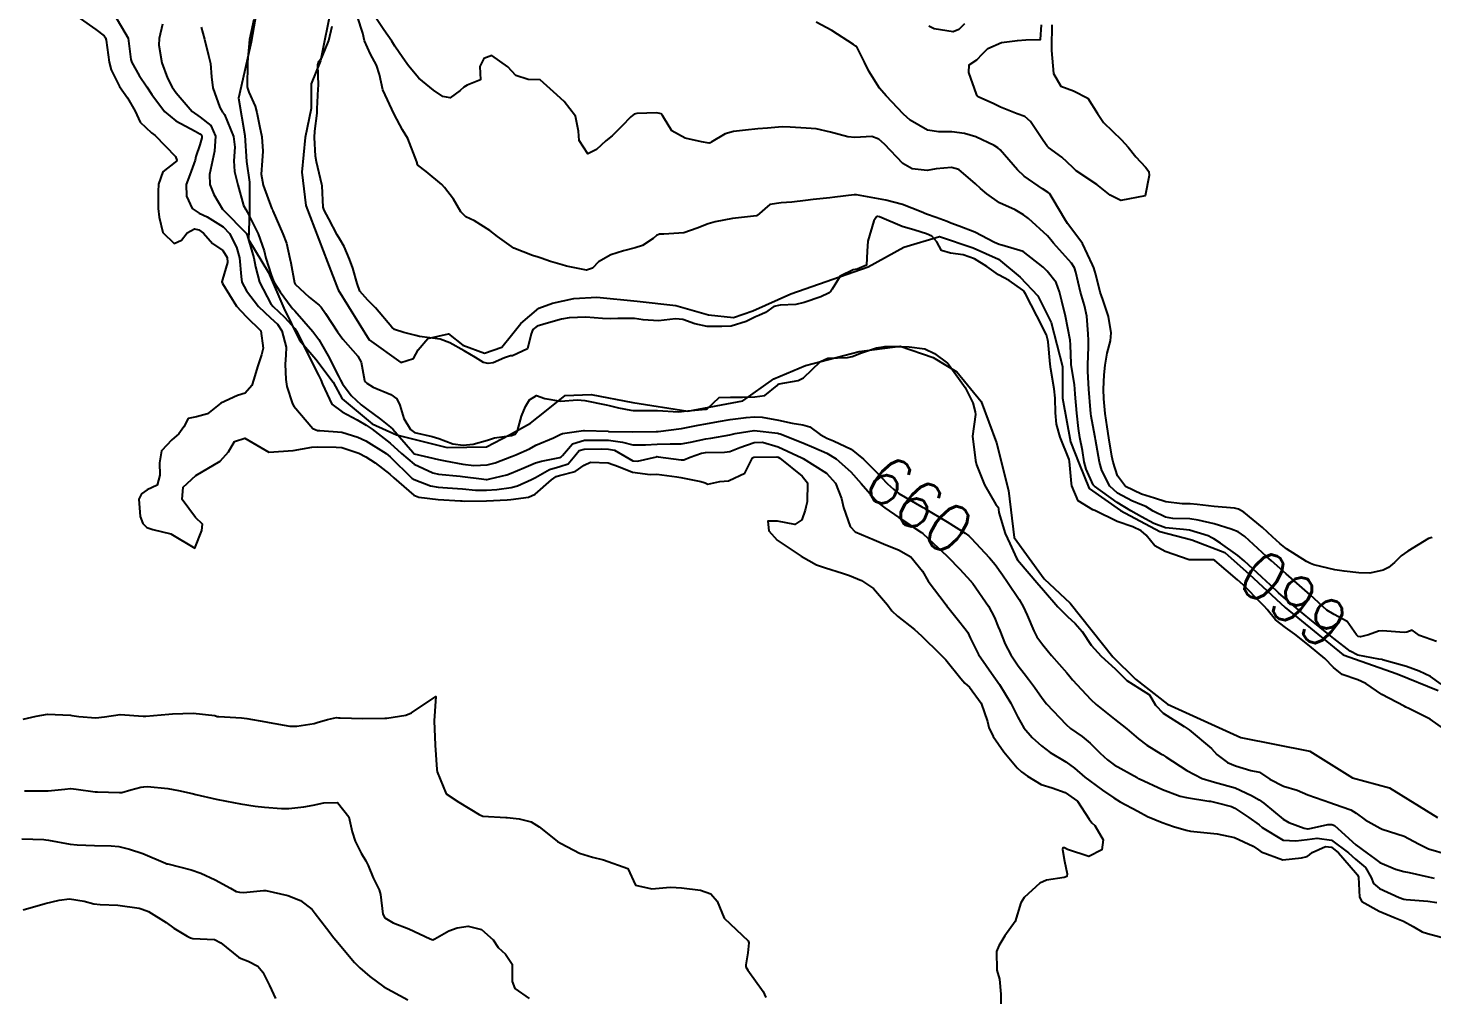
# Model space of a CAD drawing. Header units: metres. Extents: x 292545 to 299085, y 7450245 to 7463078.
# Drawn here: x 295767.8 to 295883.5, y 7462151.6 to 7462231.4 of the extents above; entities that cross this region are included whole.
import ezdxf
from ezdxf.enums import TextEntityAlignment as Align

# ---------------------------------------------------------------- set-up
doc = ezdxf.new("R2010")
doc.units = ezdxf.units.M
for name, color, linetype in [('Cotas', 45, 'Continuous'), ('Curvas de Nivel 1m', 11, 'Continuous'), ('Curvas de Nivel 5m', 15, 'Continuous'), ('Hidrografia', 140, 'Continuous')]:
    doc.layers.add(name, color=color, linetype=linetype)
doc.styles.add('Style-STANDARD', font='STANDARD.shx')

msp = doc.modelspace()

# ---------------------------------------------------------------- linework, layer by layer
at = {"layer": 'Curvas de Nivel 1m', "flags": 128}
for points, elevation in [([(295772.05, 7462232.17), (295773.35, 7462231.25), (295774.03, 7462230.74), (295774.15, 7462230.56), (295774.21, 7462230.37), (295774.45, 7462228.56), (295774.63, 7462227.92), (295775.29, 7462226.55), (295775.97, 7462225.61), (295776.6, 7462224.53), (295777.02, 7462223.6), (295777.94, 7462222.72), (295778.24, 7462222.51), (295779.91, 7462220.79), (295780.02, 7462220.49), (295780, 7462220.39), (295779.9, 7462220.3), (295778.88, 7462219.52), (295778.53, 7462218.5), (295778.48, 7462217.9), (295778.49, 7462216.5), (295778.58, 7462215.77), (295778.89, 7462214.5), (295779.82, 7462213.6), (295780.42, 7462213.89), (295780.89, 7462214.48), (295781.5, 7462214.81), (295781.84, 7462214.73), (295782.22, 7462214.46), (295782.98, 7462213.61), (295783.82, 7462213.03), (295784.18, 7462212.44), (295784.21, 7462212.03), (295783.79, 7462210.64), (295783.74, 7462210.44), (295783.79, 7462210.3), (295784.96, 7462208.43), (295785.75, 7462207.58), (295786.96, 7462206.41), (295787.15, 7462204.98), (295787, 7462204.41), (295786.68, 7462203.43), (295786.38, 7462202.41), (295786.22, 7462201.88), (295785.68, 7462201.25), (295785.04, 7462201.07), (295783.67, 7462200.44), (295782.56, 7462199.56), (295781.66, 7462199.3), (295780.97, 7462199.16), (295780.6, 7462198.48), (295780.21, 7462197.91), (295779.63, 7462197.41), (295778.76, 7462196.5), (295778.61, 7462195.5), (295778.63, 7462194.5), (295778.42, 7462193.68), (295777.58, 7462193.28), (295777.13, 7462192.97), (295776.9, 7462192.53), (295777, 7462191.08), (295777.24, 7462190.52), (295777.55, 7462190.17), (295778.05, 7462190.01), (295779.54, 7462189.67), (295781.52, 7462188.47), (295782.08, 7462189.93), (295782.14, 7462190.46), (295781.56, 7462191.01), (295780.47, 7462192.48), (295780.56, 7462193.51), (295781.6, 7462194.47), (295783.61, 7462195.64), (295784.3, 7462196.43), (295784.8, 7462197.26), (295785.63, 7462197.55), (295787.62, 7462196.4), (295789.62, 7462196.54), (295791.17, 7462196.81), (295791.63, 7462196.83), (295793.16, 7462196.81), (295793.63, 7462196.77), (295793.98, 7462196.68), (295795.04, 7462196.31), (295795.62, 7462196.02), (295796.39, 7462195.51), (295797.6, 7462194.57), (295797.92, 7462194.28), (295799.58, 7462192.85), (295799.99, 7462192.67), (295801.58, 7462192.49), (295803.41, 7462192.38), (295803.57, 7462192.37), (295803.73, 7462192.36), (295805.57, 7462192.37), (295807.27, 7462192.47), (295807.58, 7462192.49), (295809.04, 7462192.69), (295809.58, 7462192.94), (295810.92, 7462194.12), (295811.32, 7462194.39), (295811.6, 7462194.46), (295812.89, 7462194.81), (295813.61, 7462195.31), (295814.14, 7462195.56), (295815.61, 7462195.51), (295816.46, 7462195.2), (295817.6, 7462194.73), (295819.07, 7462194.56), (295819.6, 7462194.57), (295821.26, 7462194.35), (295821.6, 7462194.29), (295823.25, 7462193.98), (295823.52, 7462193.9), (295823.59, 7462193.85), (295823.82, 7462193.74), (295824.8, 7462193.96), (295825.51, 7462194.04), (295825.59, 7462194.05), (295826.86, 7462194.67), (295827.49, 7462195.92), (295827.62, 7462195.98), (295829.52, 7462196), (295829.62, 7462195.98), (295829.76, 7462195.9), (295831.6, 7462194.42), (295832.03, 7462193.87), (295832, 7462192.29), (295831.91, 7462191.87), (295831.85, 7462191.6), (295831.56, 7462190.81), (295831, 7462190.44), (295829.56, 7462190.69), (295828.77, 7462190.7), (295828.86, 7462189.91), (295829.54, 7462189.13), (295831.43, 7462187.88), (295831.52, 7462187.82), (295832.77, 7462187.11), (295833.51, 7462186.86), (295834.92, 7462186.42), (295835.51, 7462186.21), (295836.48, 7462185.82), (295837.49, 7462185.15), (295838.62, 7462183.79), (295838.98, 7462183.3), (295839.46, 7462182.87), (295840.87, 7462181.77), (295841.45, 7462181.24), (295842.97, 7462179.74), (295843.43, 7462179.26), (295844.67, 7462177.72), (295845.02, 7462177.34), (295845.4, 7462177), (295846.36, 7462175.7), (295846.89, 7462174.17), (295847, 7462173.69), (295847.35, 7462172.95), (295848.23, 7462171.68), (295849.32, 7462170.36), (295849.68, 7462170.03), (295850.18, 7462169.66), (295851.3, 7462168.97), (295852.22, 7462168.71), (295853.29, 7462168.31), (295854.3, 7462167.61), (295855.27, 7462166.12), (295855.49, 7462165.82), (295855.73, 7462165.59), (295856.42, 7462164.41), (295856.31, 7462163.58), (295855.23, 7462163.05), (295853.48, 7462163.62), (295853.24, 7462163.77), (295853.09, 7462163.76), (295853.07, 7462163.62), (295853.22, 7462162.65), (295853.44, 7462161.62), (295853.43, 7462161.4), (295853.21, 7462161.32), (295851.74, 7462161.1), (295851.2, 7462160.84), (295849.91, 7462159.66), (295849.64, 7462159.21), (295849.16, 7462157.67), (295848.32, 7462156.51), (295847.81, 7462155.68), (295847.62, 7462155.21), (295847.66, 7462153.68), (295847.88, 7462152.92), (295847.99, 7462151.68), (295847.97, 7462150.79)], 663), ([(295774.84, 7462232.55), (295776.02, 7462230.54), (295776.24, 7462228.77), (295776.32, 7462228.54), (295776.93, 7462227.46), (295777.56, 7462226.52), (295777.97, 7462225.9), (295779.01, 7462224.5), (295779.95, 7462223.73), (295781.55, 7462222.86), (295781.93, 7462222.66), (295782.04, 7462222.58), (295782.09, 7462222.47), (295782.08, 7462222.32), (295781.92, 7462221.74), (295781.6, 7462220.78), (295781.53, 7462220.47), (295781.09, 7462219.28), (295780.8, 7462218.48), (295780.83, 7462217.52), (295781.3, 7462216.48), (295781.86, 7462216.11), (295782.52, 7462215.79), (295783.84, 7462214.99), (295784.37, 7462214.43), (295784.94, 7462213.31), (295785.21, 7462212.43), (295785.33, 7462210.89), (295785.4, 7462210.42), (295785.78, 7462209.69), (295786.77, 7462208.41), (295787.75, 7462207.47), (295788.32, 7462206.96), (295788.7, 7462206.39), (295789.04, 7462205.06), (295789.03, 7462204.38), (295788.97, 7462203.64), (295789.03, 7462202.38), (295789.11, 7462201.8), (295789.58, 7462200.37), (295789.67, 7462200.2), (295791.24, 7462198.35), (295791.64, 7462198.19), (295791.82, 7462198.17), (295793.64, 7462198.03), (295794.97, 7462197.64), (295795.63, 7462197.32), (295797.29, 7462196.28), (295797.62, 7462196.01), (295799.42, 7462194.26), (295799.59, 7462194.14), (295800.96, 7462193.61), (295801.59, 7462193.5), (295802.36, 7462193.45), (295803.58, 7462193.36), (295804.66, 7462193.27), (295805.58, 7462193.25), (295806.43, 7462193.32), (295807.59, 7462193.48), (295808.13, 7462193.61), (295809.29, 7462194.14), (295809.49, 7462194.24), (295809.6, 7462194.3), (295810.76, 7462194.97), (295811.61, 7462195.2), (295812.29, 7462195.43), (295812.84, 7462196.1), (295813.2, 7462196.52), (295813.63, 7462196.65), (295815.05, 7462196.66), (295815.63, 7462196.65), (295816.12, 7462196.55), (295816.98, 7462196.05), (295817.62, 7462195.69), (295818.01, 7462195.64), (295819.58, 7462196.02), (295819.61, 7462196.03), (295819.73, 7462196.02), (295821.62, 7462195.75), (295821.84, 7462195.76), (295822.37, 7462195.98), (295823.29, 7462196.31), (295823.63, 7462196.36), (295825.19, 7462196.39), (295825.63, 7462196.46), (295826.47, 7462196.77), (295827.64, 7462197.19), (295828.33, 7462197.22), (295829.63, 7462196.84), (295831.57, 7462195.93), (295831.62, 7462195.91), (295831.64, 7462195.9), (295831.68, 7462195.88), (295833.6, 7462194.65), (295834.35, 7462193.84), (295834.85, 7462192.57), (295835, 7462191.84), (295835.55, 7462190.25), (295835.96, 7462189.83), (295837.54, 7462189.16), (295838.5, 7462188.76), (295839.53, 7462188.34), (295840.56, 7462187.77), (295841.51, 7462186.58), (295842, 7462185.76), (295843.47, 7462183.79), (295843.51, 7462183.74), (295844.38, 7462182.65), (295845.12, 7462181.71), (295845.25, 7462181.51), (295845.45, 7462181.08), (295846.13, 7462179.7), (295847.41, 7462177.88), (295847.55, 7462177.69), (295847.86, 7462177.23), (295848.79, 7462175.68), (295849.37, 7462174.53), (295849.87, 7462173.66), (295850.56, 7462172.87), (295851.34, 7462172.16), (295852.06, 7462171.63), (295853.33, 7462170.85), (295854.04, 7462170.33), (295854.91, 7462169.6), (295855.31, 7462169.29), (295856.36, 7462168.52), (295857.29, 7462167.88), (295857.82, 7462167.56), (295859.28, 7462166.77), (295860.08, 7462166.35), (295861.27, 7462165.84), (295862.22, 7462165.51), (295863.26, 7462165.22), (295863.61, 7462165.14), (295865.26, 7462164.96), (295865.83, 7462164.9), (295867.25, 7462164.61), (295868.79, 7462163.89), (295869.24, 7462163.58), (295869.45, 7462163.43), (295871.23, 7462162.77), (295872.77, 7462162.93), (295873.23, 7462163.05), (295873.43, 7462163.18), (295873.66, 7462163.38), (295874.74, 7462163.87), (295875.24, 7462163.81), (295875.82, 7462163.35), (295877.22, 7462161.72), (295877.4, 7462161.53), (295877.48, 7462161.34), (295877.56, 7462159.7), (295877.75, 7462159.33), (295879.18, 7462158.54), (295880.49, 7462157.98), (295881.17, 7462157.7), (295881.98, 7462157.28), (295882.71, 7462156.82), (295883.16, 7462156.69), (295884.28, 7462156.38)], 662), ([(295778.84, 7462231.7), (295778.58, 7462230.5), (295778.56, 7462229.96), (295778.8, 7462228.5), (295779.25, 7462227.24), (295779.66, 7462226.49), (295779.98, 7462226.02), (295781.3, 7462224.48), (295781.95, 7462224.02), (295782.83, 7462223.34), (295783.21, 7462222.45), (295783.15, 7462221.22), (295782.98, 7462220.45), (295782.72, 7462219.29), (295782.75, 7462218.46), (295783.08, 7462217.65), (295783.8, 7462216.44), (295783.86, 7462216.37), (295785.77, 7462214.42), (295785.83, 7462214.3), (295786.37, 7462212.41), (295786.52, 7462211.69), (295786.85, 7462210.41), (295787.77, 7462208.62), (295787.97, 7462208.4), (295788.92, 7462207.54), (295789.75, 7462206.59), (295789.9, 7462206.37), (295790.13, 7462205.97), (295790.89, 7462204.36), (295791.7, 7462202.75), (295791.9, 7462202.35), (295792.05, 7462201.99), (295792.82, 7462200.34), (295793.66, 7462199.71), (295794.89, 7462199.07), (295795.65, 7462198.63), (295796.14, 7462198.3), (295797.63, 7462197.13), (295798.55, 7462196.27), (295799.61, 7462195.4), (295801.15, 7462194.69), (295801.6, 7462194.59), (295803.4, 7462194.41), (295803.6, 7462194.39), (295805.15, 7462194.19), (295805.55, 7462194.14), (295805.59, 7462194.14), (295805.63, 7462194.14), (295805.83, 7462194.18), (295807.25, 7462194.51), (295807.6, 7462194.65), (295808.65, 7462195.11), (295809.61, 7462195.5), (295810.09, 7462195.66), (295811.62, 7462195.96), (295811.73, 7462196), (295811.83, 7462196.11), (295812.65, 7462197.08), (295813.64, 7462197.38), (295814.33, 7462197.39), (295815.64, 7462197.37), (295816.79, 7462197.21), (295817.63, 7462197.01), (295818.68, 7462196.99), (295819.63, 7462197.06), (295820.7, 7462197.07), (295821.63, 7462197.09), (295822.39, 7462197.23), (295823.64, 7462197.49), (295824.06, 7462197.55), (295825.64, 7462197.83), (295826.06, 7462197.94), (295827.65, 7462198.18), (295829.59, 7462197.96), (295829.64, 7462197.94), (295829.77, 7462197.9), (295831.64, 7462197.15), (295832.55, 7462196.78), (295833.63, 7462196.31), (295834.4, 7462195.84), (295835.61, 7462194.76), (295836.47, 7462193.82), (295837.58, 7462192.52), (295837.94, 7462192.17), (295838.41, 7462191.8), (295839.56, 7462191.01), (295841.45, 7462189.76), (295841.54, 7462189.69), (295842.43, 7462188.85), (295843.52, 7462187.83), (295843.57, 7462187.79), (295843.63, 7462187.74), (295844.56, 7462186.77), (295845.5, 7462185.75), (295845.54, 7462185.71), (295845.66, 7462185.55), (295846.95, 7462183.7), (295847.46, 7462182.76), (295847.77, 7462182), (295847.89, 7462181.68), (295848.34, 7462180.57), (295848.8, 7462179.68), (295849.42, 7462178.76), (295849.89, 7462178.14), (295850.27, 7462177.66), (295850.76, 7462177.01), (295851.39, 7462176.1), (295851.75, 7462175.64), (295853.36, 7462173.93), (295853.73, 7462173.61), (295854.68, 7462172.94), (295855.34, 7462172.38), (295856.16, 7462171.58), (295856.77, 7462171.02), (295857.32, 7462170.61), (295859.21, 7462169.55), (295859.31, 7462169.49), (295859.42, 7462169.44), (295861.3, 7462168.56), (295862.77, 7462168.03), (295863.29, 7462167.9), (295865.14, 7462167.62), (295865.28, 7462167.6), (295865.82, 7462167.47), (295866.99, 7462167.17), (295867.28, 7462167.04), (295868.44, 7462166.27), (295869.27, 7462165.65), (295869.53, 7462165.43), (295871.25, 7462164.38), (295872.31, 7462164.33), (295873.25, 7462164.44), (295874.06, 7462164.56), (295875.25, 7462164.39), (295876.64, 7462163.35), (295877.23, 7462162.81), (295878.04, 7462162.14), (295878.52, 7462161.32), (295878.72, 7462160.83), (295879.2, 7462160.41), (295880.83, 7462159.66), (295881.2, 7462159.52), (295881.4, 7462159.49), (295883.19, 7462159.37), (295883.94, 7462159.25)], 661), ([(295786.37, 7462232.09), (295786.02, 7462230.42), (295785.85, 7462228.57), (295785.85, 7462228.42), (295785.84, 7462226.56), (295785.86, 7462226.42), (295785.98, 7462226.09), (295786.48, 7462224.94), (295786.62, 7462224.41), (295786.86, 7462223.32), (295787.03, 7462222.4), (295787.11, 7462221.21), (295787.07, 7462220.41), (295786.98, 7462219.32), (295787.14, 7462218.41), (295787.86, 7462216.47), (295787.89, 7462216.43), (295787.91, 7462216.4), (295787.95, 7462216.31), (295788.76, 7462214.39), (295789.08, 7462213.63), (295789.36, 7462212.38), (295789.43, 7462212), (295789.73, 7462210.37), (295789.79, 7462210.25), (295790.94, 7462209.19), (295791.76, 7462208.51), (295791.93, 7462208.35), (295792.29, 7462207.82), (295793.28, 7462206.33), (295793.73, 7462205.7), (295794.95, 7462204.31), (295795.22, 7462203.82), (295795.52, 7462202.3), (295795.58, 7462202.19), (295795.69, 7462202.09), (295796.23, 7462201.75), (295797.68, 7462201.16), (295798.18, 7462200.78), (295798.42, 7462200.27), (295798.76, 7462199.16), (295799.31, 7462198.26), (295799.64, 7462198.01), (295801.08, 7462197.68), (295801.64, 7462197.51), (295802.78, 7462197.07), (295803.63, 7462196.97), (295804.48, 7462197.04), (295805.64, 7462197.39), (295806.23, 7462197.58), (295807.64, 7462197.78), (295807.92, 7462197.88), (295808.12, 7462198.16), (295808.45, 7462199.36), (295808.79, 7462200.15), (295809.12, 7462200.71), (295809.68, 7462201.06), (295810.37, 7462200.82), (295811.67, 7462200.59), (295813.06, 7462200.7), (295813.67, 7462200.66), (295815.44, 7462200.3), (295815.67, 7462200.25), (295816.46, 7462200.06), (295817.47, 7462199.85), (295817.66, 7462199.83), (295817.86, 7462199.84), (295819.66, 7462199.84), (295821.39, 7462199.73), (295821.66, 7462199.74), (295821.88, 7462199.77), (295823.66, 7462199.94), (295823.69, 7462199.94), (295823.76, 7462199.97), (295824.75, 7462200.89), (295825.68, 7462200.94), (295826.69, 7462200.92), (295827.68, 7462200.95), (295828.52, 7462201.07), (295829.54, 7462201.9), (295829.61, 7462201.99), (295829.69, 7462202.03), (295831.28, 7462202.3), (295831.7, 7462202.52), (295833.12, 7462203.86), (295833.72, 7462204.15), (295835.34, 7462204.21), (295835.72, 7462204.27), (295836.48, 7462204.58), (295837.72, 7462204.99), (295838.41, 7462205.11), (295839.73, 7462205.12), (295840.42, 7462205.08), (295841.72, 7462204.91), (295842.51, 7462204.54), (295843.57, 7462203.73), (295843.65, 7462203.66), (295843.71, 7462203.58), (295845.04, 7462201.72), (295845.67, 7462200.47), (295845.87, 7462199.71), (295845.88, 7462199.49), (295845.64, 7462197.71), (295845.88, 7462195.71), (295845.96, 7462195.36), (295846.64, 7462193.7), (295847.58, 7462192.09), (295847.75, 7462191.86), (295847.8, 7462191.69), (295847.82, 7462191.43), (295848.33, 7462189.68), (295848.72, 7462188.86), (295849.27, 7462187.66), (295849.36, 7462187.5), (295849.52, 7462187.32), (295850.96, 7462185.65), (295851.49, 7462185), (295852.68, 7462183.63), (295853.47, 7462182.84), (295854.12, 7462182.27), (295854.69, 7462181.6), (295855.44, 7462180.47), (295856.24, 7462179.58), (295857.41, 7462178.51), (295858.38, 7462177.56), (295859.4, 7462176.89), (295860.23, 7462176.38), (295860.74, 7462175.53), (295861.37, 7462174.86), (295863.09, 7462173.76), (295863.35, 7462173.61), (295863.5, 7462173.5), (295865.34, 7462171.96), (295865.57, 7462171.71), (295865.78, 7462171.47), (295866.67, 7462170.81), (295867.32, 7462170.51), (295868.6, 7462170.15), (295869.31, 7462169.99), (295870.17, 7462169.42), (295871.3, 7462168.85), (295872.41, 7462168.51), (295873.29, 7462168.13), (295875.18, 7462167.47), (295875.28, 7462167.43), (295875.33, 7462167.41), (295875.5, 7462167.36), (295876.83, 7462166.89), (295877.28, 7462166.62), (295878.01, 7462166.07), (295879.26, 7462165.38), (295879.43, 7462165.31), (295881.25, 7462164.71), (295882.42, 7462164.1), (295883.24, 7462163.68), (295884.76, 7462163.24)], 659), ([(295883.91, 7462180.79), (295883.45, 7462180.93), (295882.51, 7462181.27), (295881.89, 7462181.72), (295881.46, 7462181.56), (295881.23, 7462181.52), (295879.46, 7462181.66), (295879.13, 7462181.64), (295878.31, 7462181.32), (295877.63, 7462181.15), (295877.45, 7462181.19), (295877.3, 7462181.33), (295876.54, 7462182.42), (295875.47, 7462182.99), (295874.85, 7462183.37), (295873.49, 7462184.63), (295872.62, 7462185.39), (295871.51, 7462186.35), (295870.29, 7462187.42), (295869.89, 7462187.78), (295869.53, 7462188.11), (295868.09, 7462189.44), (295867.55, 7462189.82), (295866.96, 7462190.05), (295865.56, 7462190.47), (295864.26, 7462190.79), (295863.56, 7462190.89), (295862.16, 7462190.92), (295861.57, 7462191.02), (295860.55, 7462191.54), (295859.93, 7462191.9), (295859.58, 7462192.04), (295858.77, 7462192.37), (295857.59, 7462193.02), (295856.97, 7462193.58), (295856.31, 7462194.87), (295856.12, 7462195.58), (295855.78, 7462197.45), (295855.75, 7462197.59), (295855.65, 7462198.18), (295855.44, 7462199.37), (295855.41, 7462199.59), (295855.38, 7462199.88), (295855.23, 7462201.6), (295855.16, 7462203.05), (295855.15, 7462203.6), (295855.21, 7462205.08), (295855.21, 7462205.6), (295855.18, 7462206.16), (295855.08, 7462207.6), (295854.87, 7462208.5), (295854.54, 7462209.6), (295854.16, 7462211.25), (295854.05, 7462211.61), (295853.81, 7462211.99), (295852.32, 7462213.63), (295852.1, 7462213.9), (295851.84, 7462214.24), (295850.27, 7462215.66), (295849.86, 7462215.97), (295849.15, 7462216.38), (295847.87, 7462216.97), (295846.83, 7462217.7), (295846.31, 7462218.13), (295845.89, 7462218.52), (295844.51, 7462219.72), (295843.9, 7462219.88), (295842.64, 7462219.75), (295841.9, 7462219.62), (295840.66, 7462219.77), (295839.91, 7462220.21), (295838.39, 7462221.8), (295837.93, 7462222.2), (295837.33, 7462222.42), (295835.93, 7462222.35), (295835.37, 7462222.39), (295833.94, 7462222.78), (295832.74, 7462223.06), (295831.94, 7462223.13), (295830.62, 7462223.21), (295829.94, 7462223.24), (295828.73, 7462223.13), (295827.94, 7462223.05), (295826.92, 7462222.95), (295825.94, 7462222.84), (295825.24, 7462222.65), (295824.1, 7462221.97), (295824, 7462221.9), (295823.93, 7462221.87), (295823.29, 7462221.98), (295821.94, 7462222.29), (295820.84, 7462222.91), (295820.15, 7462224.02), (295820.09, 7462224.16), (295819.96, 7462224.31), (295819.6, 7462224.38), (295817.96, 7462224.34), (295817.73, 7462224.27), (295817.46, 7462224.04), (295816.73, 7462223.27), (295815.94, 7462222.48), (295815.42, 7462222.07), (295814.63, 7462221.37), (295813.92, 7462221), (295813.22, 7462222.1), (295813.16, 7462222.88), (295812.91, 7462224.1), (295811.97, 7462225.32), (295811.08, 7462226.12), (295809.99, 7462227.11), (295809.01, 7462227.12), (295807.99, 7462227.47), (295807.32, 7462228.17), (295806.01, 7462229.11), (295805.34, 7462228.86), (295805.03, 7462228.19), (295805.08, 7462227.1), (295803.98, 7462226.65), (295803.7, 7462226.49), (295803.4, 7462226.22), (295802.57, 7462225.62), (295801.97, 7462225.74), (295801.19, 7462226.24), (295799.99, 7462227.23), (295799.14, 7462228.26), (295798.67, 7462228.93), (295798.02, 7462229.87), (295797.75, 7462230.28), (295797.09, 7462231.23), (295796.38, 7462232.3)], 661), ([(295883.54, 7462189.36), (295883.24, 7462189.26), (295881.53, 7462188.24), (295881, 7462187.83), (295880.45, 7462187.3), (295879.95, 7462186.87), (295879.51, 7462186.65), (295878.41, 7462186.42), (295877.51, 7462186.43), (295876.29, 7462186.57), (295875.51, 7462186.69), (295873.8, 7462187.09), (295873.52, 7462187.2), (295873.19, 7462187.38), (295871.53, 7462188.42), (295870.98, 7462188.85), (295870.37, 7462189.42), (295869.55, 7462190.17), (295868.02, 7462191.45), (295867.58, 7462191.7), (295867.25, 7462191.78), (295865.58, 7462191.92), (295864.18, 7462192.09), (295863.58, 7462192.14), (295862.94, 7462192.14), (295861.58, 7462192.31), (295860.65, 7462192.6), (295859.59, 7462192.92), (295858.27, 7462193.56), (295857.6, 7462194.45), (295857.24, 7462195.57), (295857.13, 7462196.07), (295856.89, 7462197.58), (295856.74, 7462198.49), (295856.59, 7462199.58), (295856.47, 7462200.79), (295856.45, 7462201.58), (295856.5, 7462202.78), (295856.57, 7462203.58), (295856.74, 7462204.56), (295857.01, 7462205.58), (295857.08, 7462206.24), (295856.87, 7462207.58), (295856.38, 7462208.98), (295856.16, 7462209.59), (295855.8, 7462211.04), (295855.64, 7462211.59), (295855.55, 7462211.85), (295854.72, 7462213.6), (295853.84, 7462214.79), (295853.49, 7462215.26), (295853.26, 7462215.62), (295852.29, 7462217.22), (295852.06, 7462217.64), (295851.99, 7462217.74), (295851.88, 7462217.82), (295851.41, 7462218.12), (295849.9, 7462219.16), (295849.34, 7462219.67), (295847.92, 7462221.33), (295847.74, 7462221.5), (295847.42, 7462221.69), (295845.93, 7462222.39), (295844.98, 7462222.68), (295843.94, 7462222.82), (295842.87, 7462222.81), (295841.94, 7462222.96), (295840.5, 7462223.77), (295839.96, 7462224.26), (295838.52, 7462225.79), (295837.98, 7462226.41), (295837.1, 7462227.81), (295836.75, 7462228.56), (295836.11, 7462229.83), (295836.06, 7462229.87), (295836.02, 7462229.89), (295835.82, 7462230.03), (295834.04, 7462231.16), (295832.76, 7462231.86)], 662), ([(295844.98, 7462231.72), (295844.51, 7462231.26), (295844.04, 7462231.06), (295842.49, 7462231.3), (295842.04, 7462231.52)], 663), ([(295884.99, 7462173.24), (295883.37, 7462174.38), (295881.58, 7462175.29), (295881.44, 7462175.34), (295881.38, 7462175.37), (295881.25, 7462175.43), (295879.39, 7462176.41), (295878.08, 7462177.32), (295877.41, 7462177.61), (295876.12, 7462178.06), (295875.42, 7462178.62), (295874.7, 7462179.37), (295873.44, 7462180.42), (295872.22, 7462181.39), (295871.46, 7462181.92), (295870.62, 7462182.57), (295869.94, 7462183.42), (295869.72, 7462183.67), (295869.48, 7462183.91), (295867.95, 7462185.45), (295867.5, 7462185.87), (295865.62, 7462187.47), (295865.52, 7462187.51), (295863.52, 7462187.5), (295861.53, 7462188.21), (295860.67, 7462188.66), (295859.97, 7462189.54), (295859.55, 7462189.9), (295858.87, 7462190.24), (295857.56, 7462190.67), (295855.72, 7462191.59), (295855.57, 7462191.65), (295854.36, 7462192.39), (295853.83, 7462193.62), (295853.8, 7462193.82), (295853.65, 7462195.62), (295853.62, 7462195.78), (295852.87, 7462197.63), (295852.58, 7462198.7), (295852.49, 7462199.63), (295852.47, 7462200.84), (295852.39, 7462201.63), (295852.1, 7462203.25), (295852.04, 7462203.64), (295851.87, 7462205.5), (295851.86, 7462205.64), (295851.74, 7462206.07), (295850.96, 7462207.65), (295850, 7462209.44), (295849.87, 7462209.66), (295849.78, 7462209.76), (295848.66, 7462210.54), (295847.8, 7462211.03), (295846.83, 7462211.7), (295845.81, 7462212.33), (295844.87, 7462212.66), (295843.82, 7462212.8), (295843.1, 7462213.02), (295842.71, 7462213.75), (295842.28, 7462214.2), (295841.84, 7462214.41), (295840.9, 7462214.71), (295839.85, 7462215.01), (295837.98, 7462215.8), (295837.85, 7462215.84), (295837.81, 7462215.84), (295837.72, 7462215.8), (295837.51, 7462215.47), (295837.01, 7462213.81), (295836.97, 7462212.96), (295836.9, 7462211.81), (295836.13, 7462211.5), (295835.81, 7462211.42), (295834.73, 7462210.91), (295834.08, 7462209.85), (295833.96, 7462209.67), (295833.78, 7462209.52), (295833.13, 7462209.21), (295831.77, 7462208.73), (295831.08, 7462208.57), (295829.77, 7462208.51), (295829.27, 7462208.4), (295828.58, 7462207.91), (295828.01, 7462207.67), (295827.76, 7462207.56), (295826.99, 7462207.17), (295825.75, 7462206.79), (295824.96, 7462206.75), (295823.75, 7462206.77), (295822.74, 7462206.99), (295821.76, 7462207.33), (295821.14, 7462207.38), (295819.76, 7462207.23), (295818.48, 7462207.31), (295817.76, 7462207.41), (295816.39, 7462207.42), (295815.76, 7462207.39), (295815.12, 7462207.43), (295813.76, 7462207.52), (295812.39, 7462207.47), (295811.76, 7462207.36), (295810.69, 7462207.07), (295809.75, 7462206.78), (295809.38, 7462206.51), (295809.26, 7462206.14), (295808.95, 7462204.92), (295807.72, 7462204.35), (295807.55, 7462204.33), (295807.04, 7462204.17), (295806.11, 7462203.77), (295805.71, 7462203.7), (295805.32, 7462203.8), (295804.67, 7462204.2), (295803.72, 7462204.75), (295802.54, 7462205.41), (295801.74, 7462205.72), (295800.04, 7462205.94), (295799.74, 7462206.01), (295798.74, 7462206.27), (295797.98, 7462206.51), (295797.75, 7462206.69), (295796.41, 7462208.29), (295795.77, 7462208.93), (295795.13, 7462209.66), (295794.91, 7462210.31), (295794.54, 7462211.57), (295794.26, 7462212.32), (295793.82, 7462213.35), (295793.48, 7462213.97), (295793.26, 7462214.33), (295792.56, 7462215.63), (295792.17, 7462216.35), (295792.11, 7462216.59), (295792.02, 7462218.35), (295792, 7462218.47), (295791.89, 7462218.93), (295791.55, 7462220.35), (295791.47, 7462220.8), (295791.38, 7462222.36), (295791.42, 7462222.87), (295791.59, 7462224.35), (295791.61, 7462224.7), (295791.69, 7462226.35), (295791.7, 7462226.63), (295791.67, 7462228.35), (295791.74, 7462228.62), (295792.01, 7462228.99), (295792.57, 7462230.34), (295792.84, 7462231.54)], 659), ([(295852.18, 7462231.64), (295852.16, 7462229.77), (295852.15, 7462229.64), (295852.15, 7462229.51), (295852.33, 7462227.63), (295852.92, 7462226.57), (295853.98, 7462226.2), (295855.14, 7462225.6), (295855.96, 7462224.34), (295856.45, 7462223.58), (295857.93, 7462222.16), (295858.47, 7462221.56), (295859.11, 7462220.75), (295859.91, 7462219.91), (295860.17, 7462219.54), (295860.22, 7462219.21), (295859.87, 7462217.54), (295857.88, 7462217.16), (295857, 7462217.58), (295855.89, 7462218.46), (295854.19, 7462219.61), (295853.91, 7462219.86), (295853.01, 7462220.72), (295851.92, 7462221.53), (295851.81, 7462221.64), (295851.48, 7462222.1), (295850.43, 7462223.66), (295849.96, 7462224.07), (295849.32, 7462224.31), (295847.96, 7462224.84), (295847.39, 7462225.11), (295846.1, 7462225.71), (295846.03, 7462225.77), (295845.98, 7462225.93), (295845.33, 7462227.72), (295845.37, 7462228.34), (295846.01, 7462228.74), (295846.48, 7462229.24), (295846.91, 7462229.7), (295848.03, 7462230.18), (295849.34, 7462230.36), (295850.03, 7462230.39), (295851.24, 7462230.44), (295851.33, 7462231.65)], 663), ([(295767.36, 7462174.36), (295768.44, 7462174.62), (295769.36, 7462174.79), (295771.25, 7462174.7), (295771.36, 7462174.68), (295771.95, 7462174.58), (295773.36, 7462174.48), (295774.06, 7462174.56), (295775.37, 7462174.75), (295777.26, 7462174.62), (295777.36, 7462174.61), (295777.47, 7462174.62), (295779.37, 7462174.77), (295779.68, 7462174.8), (295781.37, 7462174.86), (295783.16, 7462174.66), (295783.36, 7462174.6), (295783.49, 7462174.58), (295785.36, 7462174.47), (295785.8, 7462174.42), (295787.36, 7462174.15), (295787.65, 7462174.1), (295789.35, 7462173.8), (295789.94, 7462173.79), (295791.36, 7462174.02), (295791.61, 7462174.09), (295792.46, 7462174.34), (295793.19, 7462174.51), (295793.36, 7462174.49), (295793.5, 7462174.47), (295795.36, 7462174.42), (295797.19, 7462174.45), (295797.36, 7462174.46), (295798.92, 7462174.71), (295799.37, 7462174.88), (295801.38, 7462176.23), (295801.24, 7462174.23), (295801.33, 7462172.23), (295801.48, 7462170.23), (295801.5, 7462170.04), (295802.24, 7462168.22), (295803.28, 7462167.53), (295804.95, 7462166.51), (295805.27, 7462166.37), (295807.16, 7462166.26), (295807.26, 7462166.26), (295808.26, 7462166.15), (295809.26, 7462165.89), (295809.9, 7462165.49), (295811.25, 7462164.41), (295811.42, 7462164.29), (295811.73, 7462164.11), (295813.23, 7462163.32), (295814.32, 7462162.98), (295815.22, 7462162.78), (295817.21, 7462162.05), (295817.85, 7462160.69), (295819.2, 7462160.39), (295820.7, 7462160.51), (295821.2, 7462160.49), (295821.65, 7462160.45), (295823.2, 7462160.28), (295824.06, 7462159.96), (295824.6, 7462159.37), (295825.17, 7462157.95), (295827.15, 7462156.09), (295827.2, 7462155.93), (295827.13, 7462155.11), (295826.94, 7462154.12), (295826.96, 7462153.93), (295827.12, 7462153.66), (295828.39, 7462151.91), (295828.59, 7462151.41)], 664), ([(295767.24, 7462164.5), (295769.06, 7462164.44), (295769.24, 7462164.43), (295769.45, 7462164.4), (295771.24, 7462164.07), (295771.82, 7462164), (295773.24, 7462163.94), (295774.62, 7462163.93), (295775.24, 7462163.86), (295776.12, 7462163.64), (295777.23, 7462163.3), (295779.11, 7462162.5), (295779.22, 7462162.45), (295779.29, 7462162.43), (295781.21, 7462161.93), (295782.01, 7462161.66), (295783.2, 7462161.11), (295784.45, 7462160.43), (295784.93, 7462160.17), (295785.19, 7462160.09), (295785.53, 7462160.08), (295787.19, 7462160.24), (295787.36, 7462160.23), (295789.19, 7462159.83), (295790.23, 7462159.41), (295791.18, 7462158.68), (295791.44, 7462158.35), (295792.37, 7462157.12), (295792.99, 7462156.33), (295793.14, 7462156.14), (295794.67, 7462154.31), (295795.12, 7462153.85), (295795.95, 7462153.14), (295797.1, 7462152.28), (295799.09, 7462151.23)], 666), ([(295767.36, 7462158.64), (295769.18, 7462159.18), (295770.33, 7462159.45), (295771.18, 7462159.55), (295772.39, 7462159.36), (295773.18, 7462159.15), (295773.7, 7462159.08), (295775.18, 7462159.02), (295776.93, 7462158.77), (295777.17, 7462158.71), (295777.69, 7462158.51), (295779.16, 7462157.6), (295779.79, 7462157.12), (295780.87, 7462156.47), (295781.15, 7462156.34), (295781.34, 7462156.27), (295783.14, 7462156.2), (295783.65, 7462155.93), (295785.13, 7462154.74), (295785.33, 7462154.63), (295785.9, 7462154.42), (295786.71, 7462153.99), (295787.11, 7462153.5), (295787.67, 7462152.39), (295788.16, 7462151.32)], 667)]:
    msp.add_lwpolyline(points, dxfattribs=dict(at, elevation=elevation))
at = {"layer": 'Curvas de Nivel 5m', "flags": 128}
for points, elevation in [([(295884.28, 7462177.25), (295883.41, 7462177.89), (295882.47, 7462178.33), (295881.42, 7462178.72), (295879.46, 7462179.27), (295879.42, 7462179.28), (295879.16, 7462179.31), (295877.43, 7462179.66), (295876.79, 7462179.99), (295875.45, 7462181.03), (295875.03, 7462181.36), (295873.47, 7462182.63), (295872.53, 7462183.39), (295871.48, 7462184.27), (295870.88, 7462184.8), (295870.22, 7462185.42), (295869.5, 7462186.09), (295868.05, 7462187.44), (295867.53, 7462187.88), (295866.1, 7462188.9), (295865.54, 7462189.24), (295865.39, 7462189.32), (295865.07, 7462189.48), (295863.55, 7462189.96), (295863.04, 7462190.02), (295861.55, 7462190.15), (295860.59, 7462190.5), (295859.57, 7462191.06), (295858.69, 7462191.56), (295857.58, 7462192.24), (295855.7, 7462193.59), (295855.59, 7462193.69), (295855.01, 7462195), (295854.86, 7462195.6), (295854.7, 7462196.53), (295854.49, 7462197.61), (295854.38, 7462198.34), (295854.25, 7462199.61), (295854.11, 7462201.19), (295854.07, 7462201.61), (295854.04, 7462201.96), (295853.79, 7462203.62), (295853.78, 7462203.69), (295853.73, 7462205.24), (295853.71, 7462205.62), (295853.71, 7462205.64), (295853.32, 7462207.62), (295853.01, 7462208.86), (295852.83, 7462209.62), (295852.54, 7462210.38), (295851.8, 7462211.31), (295851.47, 7462211.64), (295849.82, 7462212.94), (295848.06, 7462213.46), (295847.83, 7462213.51), (295847.46, 7462213.69), (295845.84, 7462214.55), (295844.55, 7462215.02), (295843.85, 7462215.29), (295843.54, 7462215.42), (295842.64, 7462215.75), (295841.86, 7462216.03), (295841.41, 7462216.22), (295839.87, 7462216.82), (295838.49, 7462217.18), (295837.88, 7462217.3), (295836.09, 7462217.62), (295835.88, 7462217.62), (295834.29, 7462217.43), (295833.88, 7462217.38), (295832.51, 7462217.23), (295831.87, 7462217.16), (295830.74, 7462217.02), (295829.87, 7462216.97), (295828.94, 7462216.83), (295827.89, 7462215.92), (295827.87, 7462215.9), (295827.85, 7462215.89), (295827.82, 7462215.89), (295825.85, 7462215.66), (295824.43, 7462215.38), (295823.85, 7462215.22), (295822.95, 7462214.87), (295821.84, 7462214.48), (295820.19, 7462214.37), (295819.84, 7462214.37), (295819.59, 7462214.27), (295819.32, 7462214.03), (295818.42, 7462213.44), (295817.83, 7462213.25), (295816.86, 7462213.01), (295815.82, 7462212.68), (295814.79, 7462212.08), (295814.32, 7462211.57), (295813.8, 7462211.41), (295812.17, 7462211.74), (295811.81, 7462211.84), (295810.85, 7462212.12), (295810.07, 7462212.39), (295809.82, 7462212.49), (295809.35, 7462212.61), (295807.82, 7462213.21), (295806.48, 7462214.17), (295805.84, 7462214.68), (295804.57, 7462215.48), (295803.86, 7462215.79), (295803.44, 7462216.21), (295802.85, 7462217.25), (295802.11, 7462218.23), (295801.89, 7462218.47), (295800.6, 7462219.53), (295799.9, 7462220.06), (295799.85, 7462220.2), (295799.84, 7462220.25), (295799.82, 7462220.33), (295799.09, 7462222.26), (295798.65, 7462222.98), (295797.95, 7462224.28), (295797.01, 7462226.29), (295796.73, 7462227.55), (295796.5, 7462228.3), (295796.01, 7462229.23), (295795.52, 7462230.31), (295795.38, 7462230.96), (295794.94, 7462232.31)], 660), ([(295782.04, 7462231.46), (295782.3, 7462230.47), (295782.65, 7462229.1), (295782.8, 7462228.46), (295782.89, 7462227.35), (295783.01, 7462226.45), (295783.59, 7462224.82), (295783.81, 7462224.44), (295783.87, 7462224.36), (295783.95, 7462224.24), (295784.7, 7462222.43), (295784.81, 7462221.54), (295784.72, 7462220.43), (295784.8, 7462219.53), (295785.05, 7462218.43), (295785.54, 7462216.75), (295785.71, 7462216.42), (295785.86, 7462216.17), (295786.75, 7462214.41), (295787.22, 7462213), (295787.38, 7462212.4), (295787.8, 7462211.01), (295787.97, 7462210.57), (295788.06, 7462210.4), (295788.56, 7462209.61), (295789.47, 7462208.37), (295789.61, 7462208.22), (295789.76, 7462208.06), (295791.25, 7462206.35), (295791.73, 7462205.69), (295792.52, 7462204.34), (295793.36, 7462202.67), (295793.52, 7462202.33), (295793.69, 7462202.03), (295794.42, 7462201.06), (295795.23, 7462200.31), (295795.67, 7462199.98), (295796.83, 7462199.11), (295797.65, 7462198.46), (295797.83, 7462198.28), (295799.48, 7462196.4), (295799.61, 7462196.26), (295801.62, 7462195.79), (295802.16, 7462195.68), (295803.61, 7462195.4), (295804.51, 7462195.29), (295805.61, 7462195.36), (295806.28, 7462195.51), (295807.62, 7462196.03), (295807.72, 7462196.06), (295807.99, 7462196.16), (295809.1, 7462196.68), (295809.63, 7462196.97), (295811.08, 7462197.57), (295811.64, 7462197.85), (295811.83, 7462197.92), (295813, 7462198.1), (295813.56, 7462198.17), (295813.64, 7462198.18), (295815.6, 7462198.12), (295815.64, 7462198.11), (295815.68, 7462198.11), (295817.64, 7462198.08), (295819.56, 7462198.11), (295819.64, 7462198.11), (295819.73, 7462198.11), (295821.65, 7462198.35), (295823.01, 7462198.62), (295823.65, 7462198.73), (295824.7, 7462198.91), (295825.65, 7462199.08), (295826.98, 7462199.26), (295827.66, 7462199.31), (295828.29, 7462199.28), (295829.65, 7462199.03), (295830.76, 7462198.78), (295831.65, 7462198.64), (295832.24, 7462198.47), (295833.07, 7462197.86), (295833.44, 7462197.65), (295833.64, 7462197.56), (295834.17, 7462197.32), (295835.63, 7462196.63), (295836.65, 7462195.82), (295837.61, 7462194.84), (295838.63, 7462193.79), (295839.13, 7462193.33), (295839.58, 7462192.99), (295841.46, 7462191.88), (295841.57, 7462191.83), (295841.63, 7462191.81), (295841.71, 7462191.76), (295843.56, 7462190.66), (295845.04, 7462189.72), (295845.33, 7462189.5), (295845.54, 7462189.3), (295847.05, 7462187.69), (295847.52, 7462187.12), (295848.11, 7462186.28), (295848.54, 7462185.67), (295849.48, 7462184.25), (295849.83, 7462183.66), (295850.16, 7462182.96), (295850.69, 7462181.65), (295850.95, 7462181.15), (295851.44, 7462180.5), (295852.17, 7462179.63), (295853.41, 7462178.19), (295853.67, 7462177.88), (295853.9, 7462177.61), (295854.62, 7462176.82), (295855.39, 7462176), (295855.85, 7462175.59), (295857.36, 7462174.37), (295858.36, 7462173.56), (295859.34, 7462172.74), (295860.03, 7462172.23), (295861.16, 7462171.52), (295861.27, 7462171.46), (295861.33, 7462171.43), (295861.59, 7462171.26), (295863.32, 7462170.14), (295864.59, 7462169.49), (295865.31, 7462169.25), (295865.61, 7462169.17), (295867.3, 7462168.7), (295868.66, 7462168.07), (295869.29, 7462167.71), (295869.66, 7462167.43), (295871.27, 7462166.12), (295871.72, 7462165.86), (295873, 7462165.38), (295873.26, 7462165.33), (295873.31, 7462165.33), (295873.6, 7462165.38), (295874.95, 7462165.68), (295875.27, 7462165.68), (295875.5, 7462165.59), (295875.77, 7462165.35), (295877.24, 7462164.01), (295878.2, 7462163.33), (295878.8, 7462162.88), (295879.23, 7462162.55), (295880.53, 7462161.99), (295881.22, 7462161.81), (295881.64, 7462161.71), (295883.21, 7462161.37), (295883.72, 7462161.25)], 660), ([(295767.47, 7462168.46), (295769.29, 7462168.47), (295769.43, 7462168.47), (295770.79, 7462168.6), (295771.25, 7462168.64), (295771.29, 7462168.64), (295771.72, 7462168.59), (295773.29, 7462168.39), (295773.48, 7462168.38), (295775.29, 7462168.31), (295775.5, 7462168.33), (295776.23, 7462168.53), (295777.06, 7462168.75), (295777.3, 7462168.8), (295777.6, 7462168.82), (295779.29, 7462168.64), (295780.17, 7462168.48), (295781.29, 7462168.23), (295781.59, 7462168.17), (295783.28, 7462167.78), (295784.12, 7462167.6), (295785.28, 7462167.38), (295786.49, 7462167.19), (295787.27, 7462167.11), (295788.65, 7462167.01), (295789.27, 7462166.99), (295790.5, 7462167.13), (295791.28, 7462167.29), (295792.14, 7462167.48), (295793.28, 7462167.51), (295794.22, 7462166.32), (295794.49, 7462165.08), (295794.74, 7462164.32), (295795.23, 7462163.32), (295795.61, 7462162.69), (295795.8, 7462162.3), (295796.23, 7462161.28), (295796.71, 7462160.29), (295796.82, 7462159.91), (295797.03, 7462158.28), (295797.17, 7462157.99), (295797.86, 7462157.58), (295799.16, 7462157.09), (295800.92, 7462156.24), (295801.14, 7462156.18), (295801.31, 7462156.24), (295802.45, 7462156.92), (295803.16, 7462157.17), (295804.06, 7462157.3), (295805.16, 7462157.03), (295806.13, 7462156.18), (295806.52, 7462155.55), (295807.13, 7462154.98), (295807.68, 7462154.15), (295807.69, 7462152.74), (295807.91, 7462152.16), (295809.09, 7462151.34)], 665)]:
    msp.add_lwpolyline(points, dxfattribs=dict(at, elevation=elevation))
at = {"layer": 'Hidrografia'}
msp.add_lwpolyline([(295792.79, 7462233.19), (295791.87, 7462228.68), (295791.1, 7462226.76), (295791.1, 7462224.75), (295790.61, 7462222.36), (295790.34, 7462219.48), (295790.67, 7462216.73), (295792.46, 7462212.06), (295793.34, 7462209.78), (295795.89, 7462205.65), (295798.5, 7462203.8), (295799.54, 7462204.13), (295799.92, 7462204.84), (295800.73, 7462205.76), (295802.42, 7462206.14), (295803.62, 7462205.22), (295805.41, 7462204.56), (295806.83, 7462205.05), (295807.64, 7462206.03), (295808.41, 7462207.01), (295809.87, 7462208.26), (295811.02, 7462208.69), (295812.76, 7462209.07), (295814.66, 7462209.18), (295817.98, 7462208.86), (295821.19, 7462208.48), (295823.87, 7462207.71), (295825.94, 7462207.49), (295827.52, 7462208.04), (295830.67, 7462209.45), (295837.04, 7462211.68), (295839.97, 7462213.31), (295842.91, 7462214.18), (295845.71, 7462213.25), (295847.8, 7462212.31), (295849.56, 7462210.83), (295851.04, 7462209.3), (295852.14, 7462207.09), (295853.07, 7462203.47), (295853.07, 7462200.84), (295853.73, 7462197.25), (295854.45, 7462195.44), (295855.27, 7462193.4), (295857.85, 7462191.59), (295861.09, 7462189.84), (295863.74, 7462189.17), (295866.44, 7462188.13), (295868.47, 7462186.32), (295871.43, 7462183.57), (295876.21, 7462179.68), (295880.67, 7462178.1), (295884.04, 7462176.74)], dxfattribs=at)
at = {"layer": 'Hidrografia', "elevation": 682.88}
msp.add_lwpolyline([(295786.58, 7462232.57), (295786.17, 7462230.21), (295785.6, 7462227.77), (295785.12, 7462225.58), (295785.64, 7462222.51), (295785.77, 7462220.36), (295786.01, 7462218.65), (295786.01, 7462216.22), (295785.93, 7462213.94), (295787.6, 7462211.2), (295788.86, 7462208.27), (295790.16, 7462205.63), (295791.5, 7462204.05), (295792.93, 7462202.18), (295793.66, 7462200.8), (295796.15, 7462198.74), (295798.14, 7462197.81), (295802.33, 7462196.79), (295805.58, 7462196.83), (295807.46, 7462197.81), (295809.2, 7462198.78), (295810.51, 7462199.84), (295812.06, 7462201.07), (295814.21, 7462201.15), (295817.63, 7462200.5), (295822.18, 7462199.77), (295826.7, 7462200.62), (295829.26, 7462202.45), (295831.86, 7462203.55), (295836.3, 7462204.69), (295839.67, 7462205.14), (295842.4, 7462204.21), (295844.35, 7462203.02), (295846.35, 7462200.58), (295847.61, 7462197.17), (295848.62, 7462193.23), (295849.08, 7462189.35), (295851.56, 7462185.94), (295853.71, 7462183.95), (295857.22, 7462179.51), (295859.09, 7462177.68), (295861.73, 7462175.61), (295867.76, 7462172.87), (295873.45, 7462171.73), (295876.99, 7462169.54), (295880.04, 7462168.72), (295883.98, 7462166.25)], dxfattribs=at)

# ---------------------------------------------------------------- texts
at = {"layer": 'Cotas', "style": 'Style-STANDARD'}
for rotation, p in [(322.0018, (295841.22, 7462192.06, 660)), (142.7054, (295872.15, 7462184.25, 660))]:
    msp.add_text('660', height=4, rotation=rotation, dxfattribs=at).set_placement(p, align=Align.MIDDLE_CENTER)

doc.saveas('drawing.dxf')
